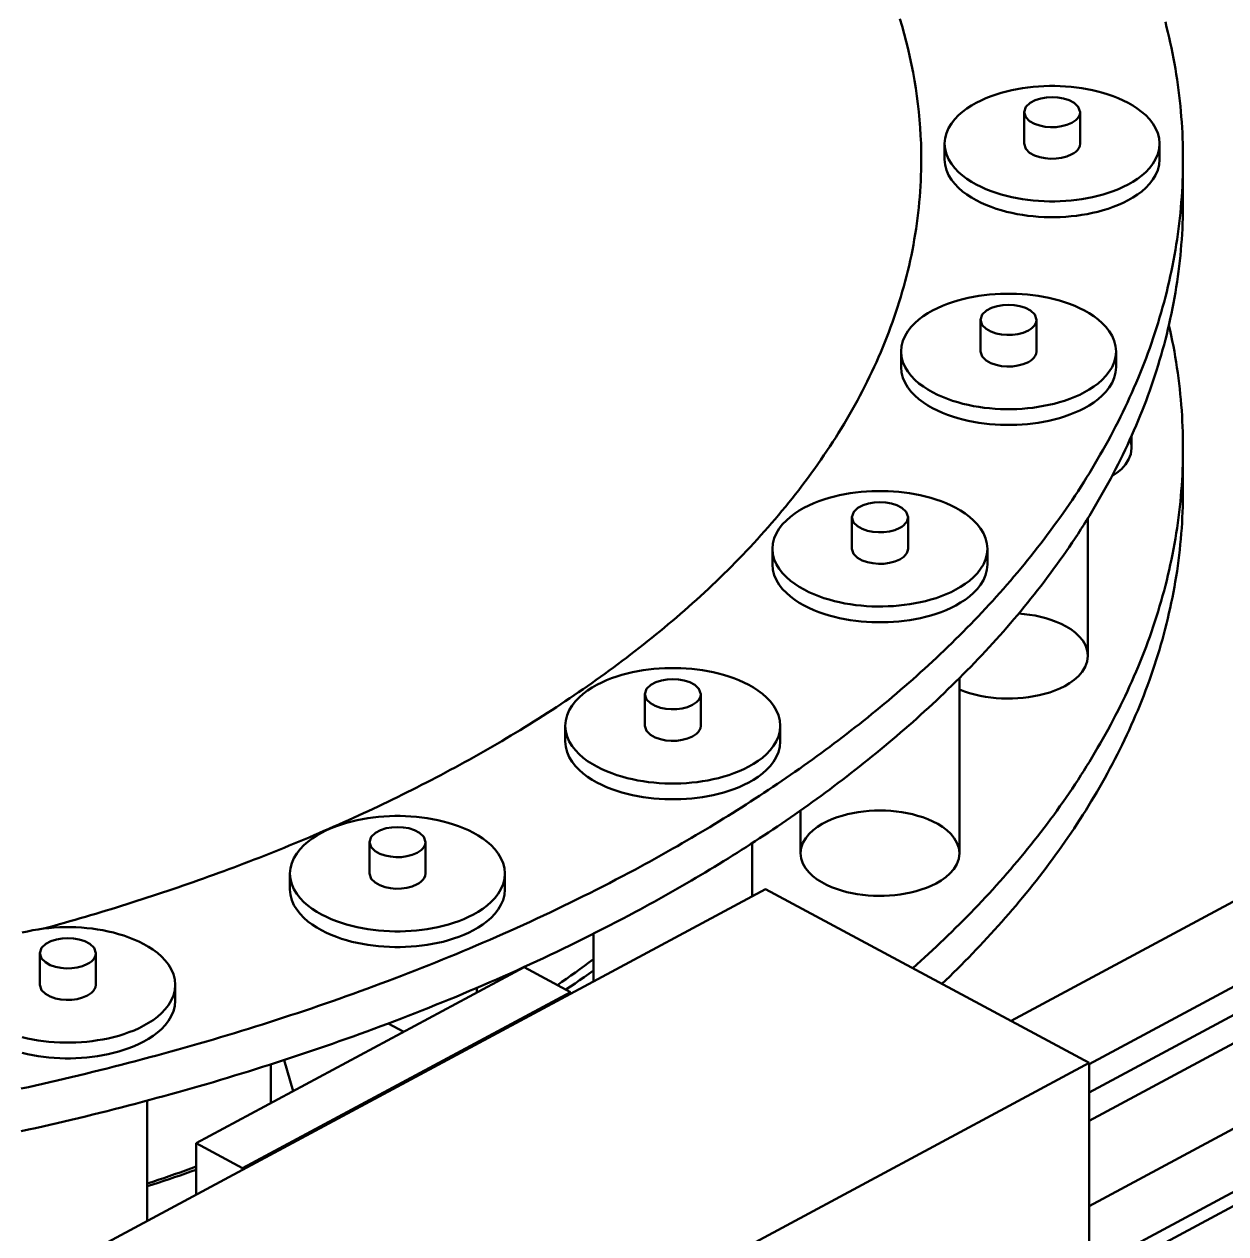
# Model space of a CAD drawing. Header units: millimetres. Extents: x 0 to 841, y 0 to 594.
# Drawn here: x 574.96 to 601.95, y 165.84 to 193 of the extents above; entities that cross this region are included whole.
import ezdxf

# ---------------------------------------------------------------- set-up
doc = ezdxf.new("R2010")
doc.units = ezdxf.units.MM
doc.layers.add('VIS', color=7, linetype='CONTINUOUS', lineweight=50)

msp = doc.modelspace()

# ---------------------------------------------------------------- linework, layer by layer
at = {"layer": 'VIS'}
for points in [[(595.107, 189.96), (595.105, 190.139), (595.101, 190.317), (595.093, 190.495), (595.082, 190.673), (595.069, 190.851), (595.052, 191.028), (595.032, 191.206), (595.009, 191.382), (594.984, 191.559), (594.955, 191.735), (594.923, 191.91), (594.889, 192.085), (594.852, 192.26), (594.812, 192.433), (594.769, 192.607), (594.723, 192.779), (594.675, 192.951), (594.623, 193.121)], [(595.107, 189.96), (595.105, 190.139), (595.101, 190.317), (595.093, 190.495), (595.082, 190.673), (595.069, 190.851), (595.052, 191.028), (595.032, 191.206), (595.009, 191.382), (594.984, 191.559), (594.955, 191.735), (594.923, 191.91), (594.889, 192.085), (594.852, 192.26), (594.812, 192.433), (594.769, 192.607), (594.723, 192.779), (594.675, 192.951), (594.623, 193.121)], [(600.984, 189.96), (600.984, 190.081), (600.982, 190.201), (600.979, 190.321), (600.975, 190.441), (600.97, 190.561), (600.963, 190.681), (600.955, 190.801), (600.946, 190.921), (600.936, 191.04), (600.925, 191.16), (600.913, 191.279), (600.899, 191.399), (600.884, 191.518), (600.868, 191.637), (600.851, 191.756), (600.833, 191.875), (600.813, 191.993), (600.793, 192.112), (600.771, 192.23), (600.748, 192.348), (600.724, 192.466), (600.699, 192.583), (600.673, 192.7), (600.646, 192.817), (600.617, 192.934), (600.588, 193.051)], [(600.46, 190.315), (600.449, 190.436), (600.418, 190.553), (600.37, 190.665), (600.307, 190.769), (600.232, 190.864), (600.148, 190.952), (600.056, 191.032), (599.959, 191.105), (599.857, 191.171), (599.751, 191.232), (599.643, 191.287), (599.531, 191.336), (599.418, 191.381), (599.303, 191.421), (599.187, 191.457), (599.07, 191.488), (598.951, 191.516), (598.832, 191.54), (598.712, 191.56), (598.592, 191.577), (598.471, 191.59), (598.349, 191.6), (598.228, 191.607), (598.106, 191.61), (597.985, 191.61), (597.863, 191.607), (597.742, 191.6), (597.62, 191.59), (597.499, 191.577), (597.379, 191.56), (597.259, 191.54), (597.14, 191.516), (597.021, 191.488), (596.904, 191.457), (596.788, 191.421), (596.673, 191.381), (596.56, 191.336), (596.449, 191.287), (596.34, 191.232), (596.234, 191.171), (596.132, 191.105), (596.035, 191.032), (595.944, 190.952), (595.859, 190.864), (595.784, 190.769), (595.721, 190.665), (595.673, 190.553), (595.642, 190.436), (595.631, 190.315)], [(598.675, 191.023), (598.634, 191.144), (598.54, 191.232), (598.426, 191.293), (598.302, 191.332), (598.175, 191.354), (598.046, 191.361), (597.916, 191.354), (597.789, 191.332), (597.665, 191.293), (597.551, 191.232), (597.457, 191.144), (597.416, 191.023)], [(597.416, 191.023), (597.454, 190.907), (597.541, 190.82), (597.649, 190.76), (597.766, 190.72), (597.888, 190.696), (598.011, 190.685), (598.135, 190.688), (598.257, 190.705), (598.377, 190.736), (598.491, 190.784)], [(597.416, 191.023), (597.416, 190.315)], [(598.491, 190.784), (598.536, 190.811), (598.578, 190.843), (598.616, 190.88), (598.647, 190.923), (598.668, 190.971), (598.675, 191.023)], [(598.675, 191.023), (598.675, 190.315)], [(595.631, 190.315), (595.642, 190.194), (595.673, 190.076), (595.721, 189.964), (595.784, 189.861), (595.859, 189.765), (595.944, 189.677), (596.035, 189.597), (596.133, 189.524), (596.235, 189.458), (596.34, 189.397), (596.449, 189.342), (596.56, 189.293), (596.673, 189.248), (596.788, 189.208), (596.904, 189.172), (597.022, 189.141), (597.14, 189.113), (597.26, 189.089), (597.38, 189.069), (597.5, 189.052), (597.621, 189.039), (597.743, 189.029), (597.864, 189.022), (597.986, 189.019), (598.107, 189.019), (598.229, 189.022), (598.351, 189.029), (598.472, 189.039), (598.593, 189.052), (598.713, 189.069), (598.833, 189.089), (598.953, 189.113), (599.071, 189.141), (599.189, 189.173), (599.305, 189.209), (599.42, 189.249), (599.533, 189.294), (599.644, 189.343), (599.753, 189.398)], [(595.631, 190.315), (595.631, 189.96)], [(597.416, 190.315), (597.454, 190.199), (597.541, 190.112), (597.649, 190.052), (597.766, 190.012), (597.888, 189.987), (598.011, 189.977), (598.135, 189.98), (598.257, 189.996), (598.377, 190.027), (598.491, 190.076)], [(598.491, 190.076), (598.536, 190.103), (598.578, 190.134), (598.616, 190.171), (598.647, 190.214), (598.668, 190.262), (598.675, 190.315)], [(599.753, 189.398), (599.858, 189.458), (599.96, 189.525), (600.057, 189.598), (600.148, 189.678), (600.232, 189.765), (600.307, 189.861), (600.37, 189.965), (600.418, 190.076), (600.449, 190.194), (600.46, 190.315)], [(600.46, 190.315), (600.46, 189.96)], [(584.531, 176.253), (584.637, 176.31), (584.743, 176.367), (584.848, 176.425), (584.954, 176.483), (585.059, 176.542), (585.164, 176.601), (585.268, 176.66), (585.373, 176.72), (585.477, 176.78), (585.581, 176.841), (585.685, 176.902), (585.789, 176.963), (585.892, 177.025), (585.995, 177.087), (586.098, 177.149), (586.201, 177.212), (586.303, 177.275), (586.405, 177.339), (586.507, 177.403), (586.609, 177.467), (586.71, 177.532), (586.811, 177.597), (586.912, 177.663), (587.012, 177.729), (587.113, 177.796), (587.213, 177.863), (587.313, 177.93), (587.412, 177.998), (587.511, 178.066), (587.61, 178.135), (587.709, 178.204), (587.807, 178.273), (587.905, 178.343), (588.002, 178.413), (588.1, 178.484), (588.197, 178.555), (588.293, 178.627), (588.39, 178.699), (588.486, 178.772), (588.581, 178.845), (588.677, 178.918), (588.772, 178.992), (588.866, 179.067), (588.96, 179.141), (589.054, 179.217), (589.148, 179.293), (589.241, 179.369), (589.334, 179.445), (589.426, 179.523), (589.518, 179.6), (589.609, 179.678), (589.701, 179.757), (589.791, 179.836), (589.882, 179.916), (589.971, 179.996), (590.061, 180.076), (590.15, 180.157), (590.238, 180.239), (590.326, 180.321), (590.414, 180.403), (590.501, 180.487), (590.588, 180.57), (590.674, 180.654), (590.76, 180.739), (590.845, 180.824), (590.929, 180.909), (591.013, 180.995), (591.097, 181.082), (591.18, 181.169), (591.263, 181.257), (591.345, 181.345), (591.426, 181.433), (591.507, 181.522), (591.587, 181.612), (591.667, 181.702), (591.746, 181.793), (591.824, 181.884), (591.902, 181.976), (591.979, 182.068), (592.056, 182.161), (592.132, 182.255), (592.207, 182.349), (592.281, 182.443), (592.355, 182.538), (592.428, 182.634), (592.501, 182.73), (592.573, 182.826), (592.644, 182.923), (592.714, 183.021), (592.784, 183.119), (592.852, 183.218), (592.92, 183.317), (592.988, 183.417), (593.054, 183.518), (593.12, 183.618), (593.185, 183.72), (593.249, 183.822), (593.312, 183.924), (593.374, 184.027), (593.435, 184.131), (593.496, 184.235), (593.555, 184.339), (593.614, 184.444), (593.672, 184.55), (593.729, 184.656), (593.785, 184.763), (593.839, 184.87), (593.893, 184.977), (593.946, 185.085), (593.998, 185.194), (594.049, 185.303), (594.099, 185.412), (594.148, 185.522), (594.196, 185.633), (594.242, 185.744), (594.288, 185.855), (594.332, 185.967), (594.376, 186.079), (594.418, 186.192), (594.459, 186.305), (594.499, 186.419), (594.538, 186.533), (594.575, 186.647), (594.612, 186.762), (594.647, 186.877), (594.681, 186.992), (594.714, 187.108), (594.745, 187.224), (594.775, 187.341), (594.804, 187.457), (594.832, 187.574), (594.859, 187.692), (594.884, 187.81), (594.908, 187.927), (594.93, 188.046), (594.951, 188.164), (594.971, 188.283), (594.99, 188.402), (595.007, 188.521), (595.023, 188.64), (595.037, 188.76), (595.05, 188.879), (595.062, 188.999), (595.073, 189.119), (595.082, 189.239), (595.089, 189.359), (595.096, 189.479), (595.1, 189.599), (595.104, 189.72), (595.106, 189.84), (595.107, 189.96)], [(584.531, 176.253), (584.637, 176.31), (584.743, 176.367), (584.848, 176.425), (584.954, 176.483), (585.059, 176.542), (585.164, 176.601), (585.268, 176.66), (585.373, 176.72), (585.477, 176.78), (585.581, 176.841), (585.685, 176.902), (585.789, 176.963), (585.892, 177.025), (585.995, 177.087), (586.098, 177.149), (586.201, 177.212), (586.303, 177.275), (586.405, 177.339), (586.507, 177.403), (586.609, 177.467), (586.71, 177.532), (586.811, 177.597), (586.912, 177.663), (587.012, 177.729), (587.113, 177.796), (587.213, 177.863), (587.313, 177.93), (587.412, 177.998), (587.511, 178.066), (587.61, 178.135), (587.709, 178.204), (587.807, 178.273), (587.905, 178.343), (588.002, 178.413), (588.1, 178.484), (588.197, 178.555), (588.293, 178.627), (588.39, 178.699), (588.486, 178.772), (588.581, 178.845), (588.677, 178.918), (588.772, 178.992), (588.866, 179.067), (588.96, 179.141), (589.054, 179.217), (589.148, 179.293), (589.241, 179.369), (589.334, 179.445), (589.426, 179.523), (589.518, 179.6), (589.609, 179.678), (589.701, 179.757), (589.791, 179.836), (589.882, 179.916), (589.971, 179.996), (590.061, 180.076), (590.15, 180.157), (590.238, 180.239), (590.326, 180.321), (590.414, 180.403), (590.501, 180.487), (590.588, 180.57), (590.674, 180.654), (590.76, 180.739), (590.845, 180.824), (590.929, 180.909), (591.013, 180.995), (591.097, 181.082), (591.18, 181.169), (591.263, 181.257), (591.345, 181.345), (591.426, 181.433), (591.507, 181.522), (591.587, 181.612), (591.667, 181.702), (591.746, 181.793), (591.824, 181.884), (591.902, 181.976), (591.979, 182.068), (592.056, 182.161), (592.132, 182.255), (592.207, 182.349), (592.281, 182.443), (592.355, 182.538), (592.428, 182.634), (592.501, 182.73), (592.573, 182.826), (592.644, 182.923), (592.714, 183.021), (592.784, 183.119), (592.852, 183.218), (592.92, 183.317), (592.988, 183.417), (593.054, 183.518), (593.12, 183.618), (593.185, 183.72), (593.249, 183.822), (593.312, 183.924), (593.374, 184.027), (593.435, 184.131), (593.496, 184.235), (593.555, 184.339), (593.614, 184.444), (593.672, 184.55), (593.729, 184.656), (593.785, 184.763), (593.839, 184.87), (593.893, 184.977), (593.946, 185.085), (593.998, 185.194), (594.049, 185.303), (594.099, 185.412), (594.148, 185.522), (594.196, 185.633), (594.242, 185.744), (594.288, 185.855), (594.332, 185.967), (594.376, 186.079), (594.418, 186.192), (594.459, 186.305), (594.499, 186.419), (594.538, 186.533), (594.575, 186.647), (594.612, 186.762), (594.647, 186.877), (594.681, 186.992), (594.714, 187.108), (594.745, 187.224), (594.775, 187.341), (594.804, 187.457), (594.832, 187.574), (594.859, 187.692), (594.884, 187.81), (594.908, 187.927), (594.93, 188.046), (594.951, 188.164), (594.971, 188.283), (594.99, 188.402), (595.007, 188.521), (595.023, 188.64), (595.037, 188.76), (595.05, 188.879), (595.062, 188.999), (595.073, 189.119), (595.082, 189.239), (595.089, 189.359), (595.096, 189.479), (595.1, 189.599), (595.104, 189.72), (595.106, 189.84), (595.107, 189.96)], [(588.687, 174.021), (588.793, 174.078), (588.899, 174.136), (589.004, 174.193), (589.109, 174.251), (589.214, 174.309), (589.319, 174.368), (589.424, 174.427), (589.528, 174.486), (589.632, 174.545), (589.736, 174.605), (589.84, 174.665), (589.944, 174.726), (590.048, 174.787), (590.151, 174.848), (590.254, 174.909), (590.357, 174.971), (590.46, 175.033), (590.562, 175.096), (590.664, 175.159), (590.767, 175.222), (590.868, 175.285), (590.97, 175.349), (591.071, 175.413), (591.173, 175.478), (591.274, 175.543), (591.374, 175.608), (591.475, 175.674), (591.575, 175.74), (591.675, 175.806), (591.775, 175.873), (591.875, 175.94), (591.974, 176.007), (592.073, 176.075), (592.172, 176.143), (592.271, 176.212), (592.369, 176.281), (592.467, 176.35), (592.565, 176.419), (592.662, 176.489), (592.76, 176.56), (592.857, 176.631), (592.953, 176.702), (593.05, 176.773), (593.146, 176.845), (593.242, 176.917), (593.338, 176.99), (593.433, 177.063), (593.528, 177.136), (593.623, 177.21), (593.717, 177.284), (593.811, 177.359), (593.905, 177.434), (593.998, 177.509), (594.091, 177.585), (594.184, 177.661), (594.277, 177.738), (594.369, 177.815), (594.461, 177.892), (594.552, 177.97), (594.643, 178.048), (594.734, 178.127), (594.824, 178.206), (594.914, 178.285), (595.004, 178.365), (595.093, 178.445), (595.182, 178.526), (595.27, 178.607), (595.359, 178.689), (595.446, 178.771), (595.534, 178.853), (595.621, 178.936), (595.707, 179.019), (595.793, 179.103), (595.879, 179.187), (595.964, 179.272), (596.049, 179.357), (596.133, 179.442), (596.217, 179.528), (596.301, 179.614), (596.384, 179.701), (596.466, 179.788), (596.548, 179.876), (596.63, 179.964), (596.711, 180.052), (596.792, 180.141), (596.872, 180.231), (596.951, 180.32), (597.031, 180.411), (597.109, 180.501), (597.187, 180.593), (597.265, 180.684), (597.342, 180.776), (597.418, 180.869), (597.494, 180.962), (597.569, 181.055), (597.644, 181.149), (597.718, 181.244), (597.792, 181.339), (597.865, 181.434), (597.937, 181.53), (598.009, 181.626), (598.08, 181.723), (598.151, 181.82), (598.221, 181.917), (598.29, 182.015), (598.359, 182.114), (598.427, 182.213), (598.494, 182.312), (598.561, 182.412), (598.627, 182.513), (598.692, 182.613), (598.756, 182.715), (598.82, 182.816), (598.883, 182.918), (598.945, 183.021), (599.007, 183.124), (599.068, 183.228), (599.128, 183.332), (599.187, 183.436), (599.246, 183.541), (599.304, 183.646), (599.361, 183.752), (599.417, 183.858), (599.472, 183.964), (599.526, 184.071), (599.58, 184.179), (599.633, 184.287), (599.685, 184.395), (599.736, 184.504), (599.786, 184.613), (599.835, 184.722), (599.883, 184.832), (599.931, 184.942), (599.977, 185.053), (600.023, 185.164), (600.068, 185.276), (600.111, 185.387), (600.154, 185.5), (600.196, 185.612), (600.237, 185.725), (600.276, 185.838), (600.315, 185.952), (600.353, 186.066), (600.39, 186.18), (600.426, 186.295), (600.46, 186.41), (600.494, 186.525), (600.527, 186.64), (600.558, 186.756), (600.589, 186.872), (600.618, 186.989), (600.646, 187.106), (600.674, 187.222), (600.7, 187.34), (600.725, 187.457), (600.749, 187.575), (600.771, 187.693), (600.793, 187.811), (600.814, 187.929), (600.833, 188.047), (600.851, 188.166), (600.868, 188.285), (600.884, 188.404), (600.899, 188.523), (600.913, 188.642), (600.925, 188.762), (600.936, 188.881), (600.946, 189.001), (600.955, 189.121), (600.963, 189.24), (600.97, 189.36), (600.975, 189.48), (600.979, 189.6), (600.982, 189.72), (600.984, 189.84), (600.984, 189.96)], [(595.107, 189.96), (595.107, 189.96)], [(595.631, 189.96), (595.642, 189.839), (595.673, 189.722), (595.721, 189.61), (595.784, 189.506), (595.859, 189.411), (595.944, 189.323), (596.035, 189.243), (596.133, 189.17), (596.235, 189.103), (596.34, 189.043), (596.449, 188.988), (596.56, 188.939), (596.673, 188.894), (596.788, 188.854), (596.904, 188.818), (597.022, 188.787), (597.14, 188.759), (597.26, 188.735), (597.38, 188.715), (597.5, 188.698), (597.621, 188.684), (597.743, 188.675), (597.864, 188.668), (597.986, 188.665), (598.107, 188.665), (598.229, 188.668), (598.351, 188.675), (598.472, 188.685), (598.593, 188.698), (598.713, 188.715), (598.833, 188.735), (598.953, 188.759), (599.071, 188.787), (599.189, 188.819), (599.305, 188.855), (599.42, 188.895), (599.533, 188.939), (599.644, 188.989), (599.753, 189.044)], [(599.753, 189.044), (599.858, 189.104), (599.96, 189.171), (600.057, 189.244), (600.148, 189.324), (600.232, 189.411), (600.307, 189.507), (600.37, 189.611), (600.418, 189.722), (600.449, 189.84), (600.46, 189.96)], [(600.984, 189.96), (600.984, 189.004)], [(588.687, 173.065), (588.793, 173.122), (588.899, 173.179), (589.004, 173.237), (589.109, 173.295), (589.214, 173.353), (589.319, 173.411), (589.424, 173.47), (589.528, 173.529), (589.632, 173.589), (589.736, 173.649), (589.84, 173.709), (589.944, 173.769), (590.048, 173.83), (590.151, 173.891), (590.254, 173.953), (590.357, 174.015), (590.46, 174.077), (590.562, 174.139), (590.664, 174.202), (590.767, 174.265), (590.868, 174.329), (590.97, 174.393), (591.071, 174.457), (591.173, 174.522), (591.274, 174.587), (591.374, 174.652), (591.475, 174.718), (591.575, 174.783), (591.675, 174.85), (591.775, 174.917), (591.875, 174.984), (591.974, 175.051), (592.073, 175.119), (592.172, 175.187), (592.271, 175.255), (592.369, 175.324), (592.467, 175.393), (592.565, 175.463), (592.662, 175.533), (592.76, 175.603), (592.857, 175.674), (592.953, 175.745), (593.05, 175.817), (593.146, 175.889), (593.242, 175.961), (593.338, 176.034), (593.433, 176.107), (593.528, 176.18), (593.623, 176.254), (593.717, 176.328), (593.811, 176.403), (593.905, 176.478), (593.998, 176.553), (594.091, 176.629), (594.184, 176.705), (594.277, 176.781), (594.369, 176.858), (594.461, 176.936), (594.552, 177.014), (594.643, 177.092), (594.734, 177.171), (594.824, 177.25), (594.914, 177.329), (595.004, 177.409), (595.093, 177.489), (595.182, 177.57), (595.27, 177.651), (595.359, 177.732), (595.446, 177.814), (595.534, 177.897), (595.621, 177.98), (595.707, 178.063), (595.793, 178.147), (595.879, 178.231), (595.964, 178.315), (596.049, 178.4), (596.133, 178.486), (596.217, 178.571), (596.301, 178.658), (596.384, 178.744), (596.466, 178.832), (596.548, 178.919), (596.63, 179.007), (596.711, 179.096), (596.792, 179.185), (596.872, 179.274), (596.951, 179.364), (597.031, 179.454), (597.109, 179.545), (597.187, 179.636), (597.265, 179.728), (597.342, 179.82), (597.418, 179.913), (597.494, 180.006), (597.569, 180.099), (597.644, 180.193), (597.718, 180.287), (597.792, 180.382), (597.865, 180.478), (597.937, 180.573), (598.009, 180.67), (598.08, 180.766), (598.151, 180.863), (598.221, 180.961), (598.29, 181.059), (598.359, 181.158), (598.427, 181.257), (598.494, 181.356), (598.561, 181.456), (598.627, 181.556), (598.692, 181.657), (598.756, 181.758), (598.82, 181.86), (598.883, 181.962), (598.945, 182.065), (599.007, 182.168), (599.068, 182.271), (599.128, 182.375), (599.187, 182.48), (599.246, 182.584), (599.304, 182.69), (599.361, 182.795), (599.417, 182.902), (599.472, 183.008), (599.526, 183.115), (599.58, 183.223), (599.633, 183.33), (599.685, 183.439), (599.736, 183.547), (599.786, 183.656), (599.835, 183.766), (599.883, 183.876), (599.931, 183.986), (599.977, 184.097), (600.023, 184.208), (600.068, 184.319), (600.111, 184.431), (600.154, 184.543), (600.196, 184.656), (600.237, 184.769), (600.276, 184.882), (600.315, 184.996), (600.353, 185.11), (600.39, 185.224), (600.426, 185.338), (600.46, 185.453), (600.494, 185.569), (600.527, 185.684), (600.558, 185.8), (600.589, 185.916), (600.618, 186.033), (600.646, 186.149), (600.674, 186.266), (600.7, 186.383), (600.725, 186.501), (600.749, 186.618), (600.771, 186.736), (600.793, 186.854), (600.814, 186.973), (600.833, 187.091), (600.851, 187.21), (600.868, 187.329), (600.884, 187.448), (600.899, 187.567), (600.913, 187.686), (600.925, 187.805), (600.936, 187.925), (600.946, 188.045), (600.955, 188.164), (600.963, 188.284), (600.97, 188.404), (600.975, 188.524), (600.979, 188.644), (600.982, 188.764), (600.984, 188.884), (600.984, 189.004)], [(599.481, 185.65), (599.47, 185.771), (599.439, 185.888), (599.391, 186), (599.328, 186.104), (599.253, 186.2), (599.169, 186.287), (599.077, 186.367), (598.98, 186.44), (598.878, 186.507), (598.772, 186.567), (598.664, 186.622), (598.553, 186.671), (598.439, 186.716), (598.325, 186.756), (598.208, 186.792), (598.091, 186.823), (597.972, 186.851), (597.853, 186.875), (597.733, 186.896), (597.613, 186.912), (597.492, 186.926), (597.371, 186.936), (597.249, 186.942), (597.127, 186.946), (597.006, 186.946), (596.884, 186.942), (596.763, 186.936), (596.641, 186.926), (596.521, 186.912), (596.4, 186.896), (596.28, 186.875), (596.161, 186.851), (596.042, 186.823), (595.925, 186.792), (595.809, 186.756), (595.694, 186.716), (595.581, 186.671), (595.47, 186.622), (595.361, 186.567), (595.255, 186.507), (595.153, 186.44), (595.056, 186.367), (594.965, 186.287), (594.88, 186.2), (594.805, 186.104), (594.742, 186), (594.694, 185.888), (594.663, 185.771), (594.652, 185.65)], [(597.696, 186.358), (597.655, 186.479), (597.561, 186.567), (597.447, 186.628), (597.324, 186.667), (597.196, 186.689), (597.067, 186.696), (596.937, 186.689), (596.81, 186.667), (596.686, 186.628), (596.572, 186.567), (596.478, 186.479), (596.437, 186.358)], [(596.437, 186.358), (596.475, 186.242), (596.562, 186.156), (596.67, 186.095), (596.787, 186.055), (596.909, 186.031), (597.032, 186.021), (597.156, 186.023), (597.278, 186.04), (597.398, 186.071), (597.512, 186.119)], [(596.437, 186.358), (596.437, 185.65)], [(597.512, 186.119), (597.557, 186.146), (597.599, 186.178), (597.637, 186.215), (597.668, 186.258), (597.689, 186.306), (597.696, 186.358)], [(597.696, 186.358), (597.696, 185.65)], [(600.984, 183.479), (600.984, 183.6), (600.982, 183.721), (600.979, 183.842), (600.975, 183.963), (600.969, 184.084), (600.963, 184.205), (600.955, 184.326), (600.946, 184.447), (600.935, 184.568), (600.924, 184.688), (600.911, 184.809), (600.897, 184.929), (600.882, 185.049), (600.866, 185.169), (600.849, 185.289), (600.83, 185.409), (600.81, 185.529), (600.79, 185.648), (600.768, 185.767), (600.744, 185.886), (600.72, 186.005), (600.695, 186.123), (600.668, 186.241)], [(594.652, 185.65), (594.663, 185.529), (594.694, 185.411), (594.742, 185.3), (594.805, 185.196), (594.88, 185.1), (594.965, 185.012), (595.056, 184.932), (595.154, 184.859), (595.256, 184.793), (595.361, 184.732), (595.47, 184.678), (595.581, 184.628), (595.694, 184.583), (595.809, 184.543), (595.926, 184.508), (596.043, 184.476), (596.162, 184.448), (596.281, 184.424), (596.401, 184.404), (596.521, 184.387), (596.642, 184.374), (596.764, 184.364), (596.885, 184.357), (597.007, 184.354), (597.128, 184.354), (597.25, 184.357), (597.372, 184.364), (597.493, 184.374), (597.614, 184.387), (597.734, 184.404), (597.854, 184.425), (597.974, 184.449), (598.092, 184.476), (598.21, 184.508), (598.326, 184.544), (598.441, 184.584), (598.554, 184.629), (598.665, 184.678), (598.774, 184.733)], [(594.652, 185.65), (594.652, 185.296)], [(596.437, 185.65), (596.475, 185.534), (596.562, 185.447), (596.67, 185.387), (596.787, 185.347), (596.909, 185.322), (597.032, 185.312), (597.156, 185.315), (597.278, 185.331), (597.398, 185.362), (597.512, 185.411)], [(597.512, 185.411), (597.557, 185.438), (597.599, 185.47), (597.637, 185.507), (597.668, 185.549), (597.689, 185.598), (597.696, 185.65)], [(598.774, 184.733), (598.879, 184.794), (598.981, 184.86), (599.078, 184.933), (599.169, 185.013), (599.253, 185.101), (599.328, 185.196), (599.391, 185.3), (599.44, 185.411), (599.47, 185.529), (599.481, 185.65)], [(599.481, 185.65), (599.481, 185.296)], [(594.652, 185.296), (594.663, 185.175), (594.694, 185.057), (594.742, 184.945), (594.805, 184.842), (594.88, 184.746), (594.965, 184.658), (595.056, 184.578), (595.154, 184.505), (595.256, 184.439), (595.361, 184.378), (595.47, 184.323), (595.581, 184.274), (595.694, 184.229), (595.809, 184.189), (595.926, 184.153), (596.043, 184.122), (596.162, 184.094), (596.281, 184.07), (596.401, 184.05), (596.521, 184.033), (596.642, 184.02), (596.764, 184.01), (596.885, 184.003), (597.007, 184), (597.128, 184), (597.25, 184.003), (597.372, 184.01), (597.493, 184.02), (597.614, 184.033), (597.734, 184.05), (597.854, 184.07), (597.974, 184.094), (598.092, 184.122), (598.21, 184.154), (598.326, 184.19), (598.441, 184.23), (598.554, 184.275), (598.665, 184.324), (598.774, 184.379)], [(598.774, 184.379), (598.879, 184.439), (598.981, 184.506), (599.078, 184.579), (599.169, 184.659), (599.253, 184.746), (599.328, 184.842), (599.391, 184.946), (599.44, 185.057), (599.47, 185.175), (599.481, 185.296)], [(559, 143.631), (634.406, 184.116)], [(559.297, 143.471), (634.703, 183.957)], [(599.793, 183.672), (599.804, 183.641), (599.813, 183.609), (599.82, 183.577), (599.826, 183.544), (599.829, 183.512), (599.83, 183.479)], [(599.83, 183.754), (599.83, 183.479)], [(594.915, 171.804), (595.004, 171.884), (595.094, 171.964), (595.182, 172.045), (595.271, 172.126), (595.359, 172.207), (595.447, 172.289), (595.534, 172.372), (595.621, 172.455), (595.707, 172.538), (595.794, 172.621), (595.879, 172.706), (595.964, 172.79), (596.049, 172.875), (596.134, 172.96), (596.218, 173.046), (596.301, 173.133), (596.384, 173.219), (596.467, 173.307), (596.549, 173.394), (596.63, 173.482), (596.711, 173.571), (596.792, 173.66), (596.872, 173.749), (596.952, 173.839), (597.031, 173.929), (597.109, 174.02), (597.188, 174.111), (597.265, 174.203), (597.342, 174.295), (597.419, 174.387), (597.494, 174.48), (597.57, 174.574), (597.644, 174.668), (597.719, 174.762), (597.792, 174.857), (597.865, 174.952), (597.938, 175.048), (598.009, 175.144), (598.081, 175.241), (598.151, 175.338), (598.221, 175.436), (598.29, 175.534), (598.359, 175.632), (598.427, 175.731), (598.494, 175.831), (598.561, 175.931), (598.627, 176.031), (598.692, 176.132), (598.756, 176.233), (598.82, 176.335), (598.883, 176.437), (598.946, 176.539), (599.007, 176.643), (599.068, 176.746), (599.128, 176.85), (599.187, 176.954), (599.246, 177.059), (599.304, 177.164), (599.361, 177.27), (599.417, 177.376), (599.472, 177.483), (599.527, 177.59), (599.58, 177.697), (599.633, 177.805), (599.685, 177.913), (599.736, 178.022), (599.786, 178.131), (599.835, 178.241), (599.884, 178.35), (599.931, 178.461), (599.978, 178.571), (600.023, 178.682), (600.068, 178.794), (600.111, 178.906), (600.154, 179.018), (600.196, 179.13), (600.237, 179.243), (600.277, 179.357), (600.315, 179.47), (600.353, 179.584), (600.39, 179.698), (600.426, 179.813), (600.46, 179.928), (600.494, 180.043), (600.527, 180.159), (600.558, 180.275), (600.589, 180.391), (600.618, 180.507), (600.646, 180.624), (600.674, 180.741), (600.7, 180.858), (600.725, 180.975), (600.749, 181.093), (600.771, 181.211), (600.793, 181.329), (600.814, 181.447), (600.833, 181.566), (600.851, 181.684), (600.868, 181.803), (600.884, 181.922), (600.899, 182.041), (600.913, 182.161), (600.925, 182.28), (600.936, 182.399), (600.946, 182.519), (600.955, 182.639), (600.963, 182.759), (600.97, 182.878), (600.975, 182.998), (600.979, 183.118), (600.982, 183.238), (600.984, 183.358), (600.984, 183.479)], [(599.83, 183.479), (599.813, 183.346), (599.764, 183.221), (599.692, 183.109), (599.601, 183.009), (599.499, 182.923), (599.388, 182.848)], [(600.984, 183.479), (600.984, 182.522)], [(596.593, 181.219), (596.582, 181.34), (596.552, 181.458), (596.503, 181.569), (596.44, 181.673), (596.365, 181.769), (596.281, 181.856), (596.189, 181.936), (596.092, 182.009), (595.99, 182.076), (595.884, 182.136), (595.776, 182.191), (595.665, 182.24), (595.552, 182.285), (595.437, 182.325), (595.32, 182.361), (595.203, 182.393), (595.085, 182.42), (594.965, 182.444), (594.845, 182.465), (594.725, 182.481), (594.604, 182.495), (594.483, 182.505), (594.361, 182.511), (594.24, 182.515), (594.118, 182.515), (593.996, 182.511), (593.875, 182.505), (593.754, 182.495), (593.633, 182.481), (593.512, 182.465), (593.392, 182.444), (593.273, 182.42), (593.155, 182.393), (593.037, 182.361), (592.921, 182.325), (592.806, 182.285), (592.693, 182.24), (592.582, 182.191), (592.473, 182.136), (592.368, 182.076), (592.266, 182.009), (592.168, 181.936), (592.077, 181.856), (591.993, 181.769), (591.918, 181.673), (591.854, 181.569), (591.806, 181.458), (591.775, 181.34), (591.765, 181.219)], [(595.572, 171.451), (595.659, 171.535), (595.746, 171.618), (595.832, 171.703), (595.918, 171.788), (596.003, 171.873), (596.089, 171.958), (596.173, 172.044), (596.257, 172.131), (596.341, 172.218), (596.424, 172.305), (596.507, 172.393), (596.589, 172.481), (596.671, 172.57), (596.752, 172.659), (596.833, 172.749), (596.913, 172.839), (596.993, 172.93), (597.073, 173.021), (597.151, 173.112), (597.229, 173.204), (597.307, 173.297), (597.384, 173.39), (597.461, 173.483), (597.537, 173.577), (597.612, 173.671), (597.687, 173.766), (597.761, 173.861), (597.835, 173.956), (597.908, 174.052), (597.98, 174.149), (598.052, 174.246), (598.123, 174.343), (598.194, 174.441), (598.264, 174.54), (598.333, 174.639), (598.402, 174.738), (598.47, 174.838), (598.537, 174.938), (598.603, 175.039), (598.669, 175.14), (598.734, 175.242), (598.799, 175.344), (598.862, 175.446), (598.925, 175.549), (598.987, 175.653), (599.049, 175.757), (599.109, 175.861), (599.169, 175.966), (599.228, 176.071), (599.287, 176.177), (599.344, 176.283), (599.401, 176.389), (599.457, 176.496), (599.512, 176.604), (599.566, 176.712), (599.619, 176.82), (599.671, 176.929), (599.723, 177.038), (599.774, 177.148), (599.823, 177.258), (599.872, 177.368), (599.92, 177.479), (599.967, 177.59), (600.013, 177.701), (600.058, 177.813), (600.102, 177.926), (600.146, 178.038), (600.188, 178.152), (600.229, 178.265), (600.269, 178.379), (600.308, 178.493), (600.346, 178.607), (600.384, 178.722), (600.42, 178.837), (600.455, 178.953), (600.489, 179.069), (600.522, 179.185), (600.554, 179.301), (600.584, 179.418), (600.614, 179.535), (600.643, 179.652), (600.67, 179.77), (600.697, 179.888), (600.722, 180.006), (600.746, 180.124), (600.769, 180.242), (600.791, 180.361), (600.812, 180.48), (600.831, 180.599), (600.85, 180.718), (600.867, 180.838), (600.883, 180.957), (600.898, 181.077), (600.912, 181.197), (600.924, 181.317), (600.936, 181.437), (600.946, 181.558), (600.955, 181.678), (600.963, 181.798), (600.969, 181.919), (600.975, 182.039), (600.979, 182.16), (600.982, 182.281), (600.984, 182.401), (600.984, 182.522)], [(594.809, 181.927), (594.767, 182.048), (594.674, 182.137), (594.559, 182.197), (594.436, 182.236), (594.308, 182.258), (594.179, 182.265), (594.05, 182.258), (593.922, 182.236), (593.799, 182.197), (593.684, 182.137), (593.59, 182.048), (593.549, 181.927)], [(593.549, 181.927), (593.587, 181.811), (593.675, 181.725), (593.783, 181.665), (593.9, 181.624), (594.021, 181.6), (594.144, 181.59), (594.268, 181.593), (594.391, 181.609), (594.51, 181.64), (594.624, 181.688)], [(593.549, 181.927), (593.549, 181.219)], [(594.624, 181.688), (594.669, 181.715), (594.712, 181.747), (594.749, 181.784), (594.78, 181.827), (594.801, 181.875), (594.809, 181.927)], [(594.809, 181.927), (594.809, 181.219)], [(598.851, 181.91), (598.851, 178.814)], [(591.765, 181.219), (591.775, 181.098), (591.806, 180.98), (591.855, 180.869), (591.918, 180.765), (591.993, 180.669), (592.077, 180.581), (592.169, 180.501), (592.266, 180.428), (592.368, 180.362), (592.474, 180.302), (592.582, 180.247), (592.693, 180.197), (592.807, 180.153), (592.921, 180.112), (593.038, 180.077), (593.155, 180.045), (593.274, 180.017), (593.393, 179.993), (593.513, 179.973), (593.634, 179.956), (593.755, 179.943), (593.876, 179.933), (593.997, 179.926), (594.119, 179.923), (594.241, 179.923), (594.362, 179.927), (594.484, 179.933), (594.605, 179.943), (594.726, 179.957), (594.847, 179.973), (594.967, 179.994), (595.086, 180.018), (595.204, 180.046), (595.322, 180.077), (595.438, 180.113), (595.553, 180.153), (595.666, 180.198), (595.777, 180.248), (595.886, 180.302)], [(591.765, 181.219), (591.765, 180.865)], [(593.549, 181.219), (593.587, 181.103), (593.675, 181.016), (593.783, 180.956), (593.9, 180.916), (594.021, 180.892), (594.144, 180.881), (594.268, 180.884), (594.391, 180.9), (594.51, 180.931), (594.624, 180.98)], [(594.624, 180.98), (594.669, 181.007), (594.712, 181.039), (594.749, 181.076), (594.78, 181.118), (594.801, 181.167), (594.809, 181.219)], [(595.886, 180.302), (595.991, 180.363), (596.093, 180.429), (596.19, 180.502), (596.282, 180.582), (596.366, 180.67), (596.44, 180.765), (596.503, 180.869), (596.552, 180.981), (596.582, 181.098), (596.593, 181.219)], [(596.593, 181.219), (596.593, 180.865)], [(591.765, 180.865), (591.775, 180.744), (591.806, 180.626), (591.855, 180.515), (591.918, 180.411), (591.993, 180.315), (592.077, 180.227), (592.169, 180.147), (592.266, 180.074), (592.368, 180.008), (592.474, 179.947), (592.582, 179.893), (592.693, 179.843), (592.807, 179.798), (592.921, 179.758), (593.038, 179.723), (593.155, 179.691), (593.274, 179.663), (593.393, 179.639), (593.513, 179.619), (593.634, 179.602), (593.755, 179.589), (593.876, 179.579), (593.997, 179.572), (594.119, 179.569), (594.241, 179.569), (594.362, 179.572), (594.484, 179.579), (594.605, 179.589), (594.726, 179.602), (594.847, 179.619), (594.967, 179.64), (595.086, 179.664), (595.204, 179.691), (595.322, 179.723), (595.438, 179.759), (595.553, 179.799), (595.666, 179.844), (595.777, 179.893), (595.886, 179.948)], [(595.886, 179.948), (595.991, 180.009), (596.093, 180.075), (596.19, 180.148), (596.282, 180.228), (596.366, 180.316), (596.44, 180.411), (596.503, 180.515), (596.552, 180.626), (596.582, 180.744), (596.593, 180.865)], [(597.295, 179.764), (597.418, 179.753), (597.54, 179.737), (597.662, 179.717), (597.783, 179.691), (597.902, 179.66), (598.02, 179.624), (598.136, 179.581), (598.249, 179.531), (598.358, 179.475), (598.463, 179.41), (598.562, 179.336), (598.653, 179.252), (598.732, 179.158), (598.795, 179.052), (598.836, 178.936), (598.851, 178.814)], [(598.851, 178.814), (598.835, 178.687), (598.791, 178.567), (598.723, 178.458), (598.639, 178.361), (598.543, 178.276), (598.439, 178.201), (598.328, 178.136)], [(591.941, 177.244), (591.931, 177.365), (591.9, 177.483), (591.851, 177.594), (591.788, 177.698), (591.713, 177.794), (591.629, 177.882), (591.538, 177.962), (591.44, 178.035), (591.338, 178.101), (591.233, 178.161), (591.124, 178.216), (591.013, 178.266), (590.9, 178.31), (590.785, 178.35), (590.669, 178.386), (590.551, 178.418), (590.433, 178.446), (590.314, 178.47), (590.194, 178.49), (590.073, 178.507), (589.952, 178.52), (589.831, 178.53), (589.709, 178.537), (589.588, 178.54), (589.466, 178.54), (589.345, 178.537), (589.223, 178.53), (589.102, 178.52), (588.981, 178.507), (588.86, 178.49), (588.741, 178.47), (588.621, 178.446), (588.503, 178.418), (588.385, 178.386), (588.269, 178.35), (588.154, 178.31), (588.041, 178.266), (587.93, 178.216), (587.821, 178.161), (587.716, 178.101), (587.614, 178.035), (587.517, 177.962), (587.425, 177.882), (587.341, 177.794), (587.266, 177.698), (587.203, 177.594), (587.154, 177.483), (587.123, 177.365), (587.113, 177.244)], [(590.157, 177.953), (590.115, 178.073), (590.022, 178.162), (589.907, 178.222), (589.784, 178.261), (589.656, 178.283), (589.527, 178.291), (589.398, 178.283), (589.27, 178.261), (589.147, 178.222), (589.032, 178.162), (588.939, 178.073), (588.897, 177.953)], [(595.963, 178.314), (595.963, 174.383)], [(588.897, 177.953), (588.935, 177.837), (589.023, 177.75), (589.131, 177.69), (589.248, 177.65), (589.369, 177.625), (589.492, 177.615), (589.616, 177.618), (589.739, 177.634), (589.859, 177.665), (589.972, 177.713)], [(588.897, 177.953), (588.897, 177.244)], [(589.972, 177.713), (590.018, 177.741), (590.06, 177.772), (590.098, 177.809), (590.128, 177.852), (590.149, 177.9), (590.157, 177.953)], [(590.157, 177.953), (590.157, 177.244)], [(598.328, 178.136), (598.219, 178.082), (598.107, 178.035), (597.992, 177.995), (597.876, 177.96), (597.758, 177.93), (597.638, 177.906), (597.518, 177.887), (597.397, 177.872), (597.276, 177.862), (597.154, 177.857), (597.033, 177.856), (596.911, 177.859), (596.789, 177.867), (596.668, 177.88), (596.548, 177.897), (596.428, 177.919), (596.31, 177.946), (596.192, 177.979), (596.077, 178.017), (595.963, 178.061)], [(587.113, 177.244), (587.123, 177.123), (587.154, 177.005), (587.203, 176.894), (587.266, 176.79), (587.341, 176.694), (587.425, 176.607), (587.517, 176.526), (587.614, 176.453), (587.716, 176.387), (587.822, 176.327), (587.93, 176.272), (588.042, 176.222), (588.155, 176.178), (588.27, 176.138), (588.386, 176.102), (588.503, 176.07), (588.622, 176.043), (588.741, 176.019), (588.861, 175.998), (588.982, 175.982), (589.103, 175.968), (589.224, 175.958), (589.346, 175.952), (589.467, 175.948), (589.589, 175.948), (589.711, 175.952), (589.832, 175.958), (589.953, 175.968), (590.074, 175.982), (590.195, 175.999), (590.315, 176.019), (590.434, 176.043), (590.553, 176.071), (590.67, 176.102), (590.786, 176.138), (590.901, 176.178), (591.014, 176.223), (591.125, 176.273), (591.234, 176.328)], [(587.113, 177.244), (587.113, 176.89)], [(588.897, 177.244), (588.935, 177.128), (589.023, 177.042), (589.131, 176.981), (589.248, 176.941), (589.369, 176.917), (589.492, 176.907), (589.616, 176.909), (589.739, 176.926), (589.859, 176.957), (589.972, 177.005)], [(589.972, 177.005), (590.018, 177.032), (590.06, 177.064), (590.098, 177.101), (590.128, 177.144), (590.149, 177.192), (590.157, 177.244)], [(591.234, 176.328), (591.34, 176.388), (591.441, 176.454), (591.538, 176.527), (591.63, 176.607), (591.714, 176.695), (591.789, 176.791), (591.852, 176.894), (591.9, 177.006), (591.931, 177.123), (591.941, 177.244)], [(591.941, 177.244), (591.941, 176.89)], [(587.113, 176.89), (587.123, 176.769), (587.154, 176.651), (587.203, 176.54), (587.266, 176.436), (587.341, 176.34), (587.425, 176.252), (587.517, 176.172), (587.614, 176.099), (587.716, 176.033), (587.822, 175.973), (587.93, 175.918), (588.042, 175.868), (588.155, 175.824), (588.27, 175.784), (588.386, 175.748), (588.503, 175.716), (588.622, 175.688), (588.741, 175.664), (588.861, 175.644), (588.982, 175.627), (589.103, 175.614), (589.224, 175.604), (589.346, 175.597), (589.467, 175.594), (589.589, 175.594), (589.711, 175.598), (589.832, 175.604), (589.953, 175.614), (590.074, 175.628), (590.195, 175.644), (590.315, 175.665), (590.434, 175.689), (590.553, 175.717), (590.67, 175.748), (590.786, 175.784), (590.901, 175.824), (591.014, 175.869), (591.125, 175.919), (591.234, 175.973)], [(591.234, 175.973), (591.34, 176.034), (591.441, 176.1), (591.538, 176.173), (591.63, 176.253), (591.714, 176.341), (591.789, 176.437), (591.852, 176.54), (591.9, 176.652), (591.931, 176.769), (591.941, 176.89)], [(575.403, 172.691), (575.52, 172.723), (575.636, 172.755), (575.753, 172.788), (575.87, 172.821), (575.986, 172.854), (576.103, 172.888), (576.219, 172.921), (576.336, 172.955), (576.452, 172.99), (576.568, 173.024), (576.684, 173.059), (576.8, 173.094), (576.916, 173.13), (577.032, 173.165), (577.148, 173.201), (577.264, 173.238), (577.379, 173.274), (577.495, 173.311), (577.61, 173.348), (577.725, 173.386), (577.841, 173.423), (577.956, 173.461), (578.071, 173.5), (578.186, 173.538), (578.3, 173.577), (578.415, 173.616), (578.53, 173.655), (578.644, 173.695), (578.759, 173.735), (578.873, 173.775), (578.987, 173.816), (579.102, 173.857), (579.216, 173.898), (579.329, 173.94), (579.443, 173.981), (579.557, 174.024), (579.67, 174.066), (579.784, 174.109), (579.897, 174.152), (580.011, 174.195), (580.124, 174.239), (580.237, 174.283), (580.349, 174.327), (580.462, 174.371), (580.575, 174.416), (580.687, 174.461), (580.8, 174.507), (580.912, 174.553), (581.024, 174.599), (581.136, 174.645), (581.248, 174.692), (581.36, 174.739), (581.471, 174.787), (581.582, 174.834), (581.694, 174.883), (581.805, 174.931), (581.916, 174.98), (582.027, 175.029), (582.137, 175.078), (582.248, 175.128), (582.358, 175.178), (582.469, 175.228), (582.579, 175.279), (582.689, 175.33), (582.798, 175.382), (582.908, 175.433), (583.018, 175.486), (583.127, 175.538), (583.236, 175.591), (583.345, 175.644), (583.454, 175.698), (583.562, 175.752), (583.671, 175.806), (583.779, 175.86), (583.887, 175.915), (583.995, 175.971), (584.102, 176.026), (584.21, 176.082), (584.317, 176.139), (584.424, 176.196), (584.531, 176.253)], [(575.403, 172.691), (575.52, 172.723), (575.636, 172.755), (575.753, 172.788), (575.87, 172.821), (575.986, 172.854), (576.103, 172.888), (576.219, 172.921), (576.336, 172.955), (576.452, 172.99), (576.568, 173.024), (576.684, 173.059), (576.8, 173.094), (576.916, 173.13), (577.032, 173.165), (577.148, 173.201), (577.264, 173.238), (577.379, 173.274), (577.495, 173.311), (577.61, 173.348), (577.725, 173.386), (577.841, 173.423), (577.956, 173.461), (578.071, 173.5), (578.186, 173.538), (578.3, 173.577), (578.415, 173.616), (578.53, 173.655), (578.644, 173.695), (578.759, 173.735), (578.873, 173.775), (578.987, 173.816), (579.102, 173.857), (579.216, 173.898), (579.329, 173.94), (579.443, 173.981), (579.557, 174.024), (579.67, 174.066), (579.784, 174.109), (579.897, 174.152), (580.011, 174.195), (580.124, 174.239), (580.237, 174.283), (580.349, 174.327), (580.462, 174.371), (580.575, 174.416), (580.687, 174.461), (580.8, 174.507), (580.912, 174.553), (581.024, 174.599), (581.136, 174.645), (581.248, 174.692), (581.36, 174.739), (581.471, 174.787), (581.582, 174.834), (581.694, 174.883), (581.805, 174.931), (581.916, 174.98), (582.027, 175.029), (582.137, 175.078), (582.248, 175.128), (582.358, 175.178), (582.469, 175.228), (582.579, 175.279), (582.689, 175.33), (582.798, 175.382), (582.908, 175.433), (583.018, 175.486), (583.127, 175.538), (583.236, 175.591), (583.345, 175.644), (583.454, 175.698), (583.562, 175.752), (583.671, 175.806), (583.779, 175.86), (583.887, 175.915), (583.995, 175.971), (584.102, 176.026), (584.21, 176.082), (584.317, 176.139), (584.424, 176.196), (584.531, 176.253)], [(585.759, 173.925), (585.748, 174.046), (585.717, 174.163), (585.669, 174.275), (585.606, 174.379), (585.531, 174.474), (585.447, 174.562), (585.355, 174.642), (585.258, 174.715), (585.156, 174.782), (585.05, 174.842), (584.942, 174.897), (584.83, 174.946), (584.717, 174.991), (584.602, 175.031), (584.486, 175.067), (584.369, 175.098), (584.25, 175.126), (584.131, 175.15), (584.011, 175.171), (583.891, 175.187), (583.77, 175.201), (583.648, 175.211), (583.527, 175.217), (583.405, 175.22), (583.284, 175.22), (583.162, 175.217), (583.041, 175.211), (582.919, 175.201), (582.798, 175.187), (582.678, 175.171), (582.558, 175.15), (582.439, 175.126), (582.32, 175.098), (582.203, 175.067), (582.087, 175.031), (581.972, 174.991), (581.859, 174.946), (581.747, 174.897), (581.639, 174.842), (581.533, 174.782), (581.431, 174.715), (581.334, 174.642), (581.242, 174.562), (581.158, 174.474), (581.083, 174.379), (581.02, 174.275), (580.972, 174.163), (580.941, 174.046), (580.93, 173.925)], [(592.394, 175.342), (592.394, 174.383)], [(592.394, 174.383), (592.409, 174.504), (592.45, 174.619), (592.512, 174.724), (592.59, 174.819), (592.679, 174.902), (592.777, 174.976), (592.881, 175.04), (592.989, 175.097), (593.101, 175.146), (593.216, 175.189), (593.333, 175.226), (593.451, 175.258), (593.571, 175.283), (593.691, 175.304), (593.812, 175.32), (593.934, 175.332), (594.056, 175.339), (594.179, 175.341), (594.301, 175.339), (594.423, 175.332), (594.545, 175.32), (594.667, 175.304), (594.787, 175.283), (594.907, 175.258), (595.025, 175.226), (595.142, 175.189), (595.256, 175.146), (595.368, 175.097), (595.477, 175.04), (595.581, 174.976), (595.678, 174.902), (595.768, 174.819), (595.846, 174.724), (595.908, 174.619), (595.949, 174.504), (595.963, 174.383)], [(597.125, 170.617), (605.658, 175.198)], [(583.974, 174.633), (583.933, 174.754), (583.839, 174.842), (583.725, 174.903), (583.601, 174.942), (583.474, 174.964), (583.345, 174.971), (583.215, 174.964), (583.088, 174.942), (582.964, 174.903), (582.85, 174.842), (582.756, 174.754), (582.715, 174.633)], [(582.715, 174.633), (582.753, 174.517), (582.84, 174.431), (582.948, 174.37), (583.065, 174.33), (583.187, 174.306), (583.31, 174.296), (583.434, 174.298), (583.556, 174.315), (583.676, 174.346), (583.79, 174.394)], [(582.715, 174.633), (582.715, 173.925)], [(583.79, 174.394), (583.835, 174.421), (583.877, 174.453), (583.915, 174.49), (583.946, 174.533), (583.967, 174.581), (583.974, 174.633)], [(583.974, 174.633), (583.974, 173.925)], [(591.311, 174.611), (591.311, 173.42)], [(595.441, 173.705), (595.332, 173.652), (595.221, 173.605), (595.107, 173.565), (594.991, 173.53), (594.873, 173.5), (594.755, 173.476), (594.636, 173.457), (594.515, 173.442), (594.395, 173.432), (594.274, 173.426), (594.153, 173.425), (594.032, 173.428), (593.912, 173.436), (593.791, 173.448), (593.671, 173.464), (593.552, 173.486), (593.434, 173.512), (593.318, 173.544), (593.202, 173.581), (593.089, 173.624), (592.979, 173.674), (592.872, 173.73), (592.77, 173.795), (592.674, 173.868), (592.586, 173.951), (592.509, 174.045), (592.448, 174.149), (592.409, 174.263), (592.394, 174.383)], [(595.963, 174.383), (595.947, 174.256), (595.903, 174.136), (595.835, 174.027), (595.751, 173.93), (595.655, 173.845), (595.551, 173.77), (595.441, 173.705)], [(598.881, 169.648), (607.439, 174.242)], [(574.894, 169.097), (575.055, 169.132), (575.216, 169.168), (575.377, 169.205), (575.538, 169.242), (575.699, 169.279), (575.86, 169.316), (576.02, 169.355), (576.181, 169.393), (576.341, 169.432), (576.502, 169.471), (576.662, 169.511), (576.822, 169.551), (576.982, 169.591), (577.142, 169.632), (577.302, 169.674), (577.462, 169.715), (577.621, 169.758), (577.781, 169.8), (577.94, 169.843), (578.099, 169.887), (578.258, 169.93), (578.417, 169.975), (578.576, 170.02), (578.735, 170.065), (578.894, 170.11), (579.052, 170.156), (579.211, 170.203), (579.369, 170.25), (579.527, 170.297), (579.685, 170.345), (579.843, 170.393), (580.001, 170.442), (580.158, 170.491), (580.316, 170.54), (580.473, 170.59), (580.63, 170.641), (580.787, 170.692), (580.944, 170.743), (581.101, 170.795), (581.258, 170.847), (581.414, 170.9), (581.57, 170.953), (581.726, 171.007), (581.882, 171.061), (582.038, 171.116), (582.194, 171.171), (582.349, 171.227), (582.504, 171.283), (582.66, 171.339), (582.814, 171.396), (582.969, 171.454), (583.124, 171.512), (583.278, 171.57), (583.432, 171.629), (583.586, 171.689), (583.74, 171.748), (583.894, 171.809), (584.047, 171.87), (584.2, 171.931), (584.353, 171.993), (584.506, 172.056), (584.659, 172.119), (584.811, 172.182), (584.963, 172.246), (585.115, 172.311), (585.267, 172.376), (585.419, 172.441), (585.57, 172.507), (585.721, 172.574), (585.872, 172.641), (586.022, 172.709), (586.173, 172.777), (586.323, 172.846), (586.473, 172.915), (586.622, 172.985), (586.772, 173.055), (586.921, 173.126), (587.069, 173.198), (587.218, 173.27), (587.366, 173.342), (587.514, 173.415), (587.662, 173.489), (587.809, 173.563), (587.956, 173.638), (588.103, 173.714), (588.25, 173.79), (588.396, 173.866), (588.542, 173.944), (588.687, 174.021)], [(580.93, 173.925), (580.941, 173.804), (580.972, 173.686), (581.02, 173.575), (581.083, 173.471), (581.158, 173.375), (581.243, 173.287), (581.334, 173.207), (581.432, 173.134), (581.534, 173.068), (581.639, 173.007), (581.748, 172.953), (581.859, 172.903), (581.972, 172.858), (582.087, 172.818), (582.203, 172.783), (582.321, 172.751), (582.439, 172.723), (582.559, 172.699), (582.679, 172.679), (582.799, 172.662), (582.92, 172.649), (583.041, 172.639), (583.163, 172.632), (583.285, 172.629), (583.406, 172.629), (583.528, 172.632), (583.649, 172.639), (583.771, 172.649), (583.892, 172.662), (584.012, 172.679), (584.132, 172.7), (584.252, 172.724), (584.37, 172.751), (584.487, 172.783), (584.604, 172.819), (584.719, 172.859), (584.832, 172.904), (584.943, 172.953), (585.052, 173.008)], [(580.93, 173.925), (580.93, 173.571)], [(582.715, 173.925), (582.753, 173.809), (582.84, 173.722), (582.948, 173.662), (583.065, 173.622), (583.187, 173.597), (583.31, 173.587), (583.434, 173.59), (583.556, 173.606), (583.676, 173.637), (583.79, 173.686)], [(583.79, 173.686), (583.835, 173.713), (583.877, 173.745), (583.915, 173.782), (583.946, 173.824), (583.967, 173.873), (583.974, 173.925)], [(585.052, 173.008), (585.157, 173.069), (585.259, 173.135), (585.356, 173.208), (585.447, 173.288), (585.531, 173.376), (585.606, 173.471), (585.669, 173.575), (585.717, 173.686), (585.748, 173.804), (585.759, 173.925)], [(585.759, 173.925), (585.759, 173.571)], [(580.93, 173.571), (580.941, 173.449), (580.972, 173.332), (581.02, 173.22), (581.083, 173.116), (581.158, 173.021), (581.243, 172.933), (581.334, 172.853), (581.432, 172.78), (581.534, 172.714), (581.639, 172.653), (581.748, 172.598), (581.859, 172.549), (581.972, 172.504), (582.087, 172.464), (582.203, 172.428), (582.321, 172.397), (582.439, 172.369), (582.559, 172.345), (582.679, 172.325), (582.799, 172.308), (582.92, 172.295), (583.041, 172.285), (583.163, 172.278), (583.285, 172.275), (583.406, 172.275), (583.528, 172.278), (583.649, 172.285), (583.771, 172.295), (583.892, 172.308), (584.012, 172.325), (584.132, 172.345), (584.252, 172.369), (584.37, 172.397), (584.487, 172.429), (584.604, 172.465), (584.719, 172.505), (584.832, 172.55), (584.943, 172.599), (585.052, 172.654)], [(585.052, 172.654), (585.157, 172.714), (585.259, 172.781), (585.356, 172.854), (585.447, 172.934), (585.531, 173.021), (585.606, 173.117), (585.669, 173.221), (585.717, 173.332), (585.748, 173.45), (585.759, 173.571)], [(587.229, 171.228), (591.608, 173.579)], [(591.608, 173.579), (598.881, 169.674)], [(598.881, 168.372), (608.626, 173.605)], [(598.881, 169.01), (607.439, 173.605)], [(574.894, 168.14), (575.055, 168.176), (575.216, 168.212), (575.377, 168.248), (575.538, 168.285), (575.699, 168.323), (575.86, 168.36), (576.02, 168.398), (576.181, 168.437), (576.341, 168.475), (576.502, 168.515), (576.662, 168.554), (576.822, 168.594), (576.982, 168.635), (577.142, 168.676), (577.302, 168.717), (577.462, 168.759), (577.621, 168.801), (577.781, 168.844), (577.94, 168.887), (578.099, 168.93), (578.258, 168.974), (578.417, 169.018), (578.576, 169.063), (578.735, 169.108), (578.894, 169.154), (579.052, 169.2), (579.211, 169.246), (579.369, 169.293), (579.527, 169.341), (579.685, 169.389), (579.843, 169.437), (580.001, 169.485), (580.158, 169.535), (580.316, 169.584), (580.473, 169.634), (580.63, 169.685), (580.787, 169.736), (580.944, 169.787), (581.101, 169.839), (581.258, 169.891), (581.414, 169.944), (581.57, 169.997), (581.726, 170.051), (581.882, 170.105), (582.038, 170.16), (582.194, 170.215), (582.349, 170.27), (582.504, 170.326), (582.66, 170.383), (582.814, 170.44), (582.969, 170.497), (583.124, 170.555), (583.278, 170.614), (583.432, 170.673), (583.586, 170.732), (583.74, 170.792), (583.894, 170.853), (584.047, 170.914), (584.2, 170.975), (584.353, 171.037), (584.506, 171.099), (584.659, 171.162), (584.811, 171.226), (584.963, 171.29), (585.115, 171.354), (585.267, 171.419), (585.419, 171.485), (585.57, 171.551), (585.721, 171.618), (585.872, 171.685), (586.022, 171.752), (586.173, 171.821), (586.323, 171.889), (586.473, 171.959), (586.622, 172.028), (586.772, 172.099), (586.921, 172.17), (587.069, 172.241), (587.218, 172.313), (587.366, 172.386), (587.514, 172.459), (587.662, 172.533), (587.809, 172.607), (587.956, 172.682), (588.103, 172.757), (588.25, 172.833), (588.396, 172.91), (588.542, 172.987), (588.687, 173.065)], [(578.355, 171.427), (578.345, 171.548), (578.314, 171.666), (578.266, 171.777), (578.202, 171.881), (578.127, 171.977), (578.043, 172.065), (577.952, 172.145), (577.854, 172.218), (577.752, 172.284), (577.647, 172.344), (577.538, 172.399), (577.427, 172.449), (577.314, 172.493), (577.199, 172.534), (577.083, 172.569), (576.965, 172.601), (576.847, 172.629), (576.728, 172.653), (576.608, 172.673), (576.487, 172.69), (576.366, 172.703), (576.245, 172.713), (576.124, 172.72), (576.002, 172.723), (575.88, 172.723), (575.759, 172.72), (575.637, 172.713), (575.516, 172.703), (575.395, 172.69), (575.275, 172.673), (575.155, 172.653), (575.035, 172.629), (574.917, 172.601)], [(576.571, 172.136), (576.53, 172.256), (576.436, 172.345), (576.322, 172.405), (576.198, 172.444), (576.071, 172.467), (575.941, 172.474), (575.812, 172.467), (575.684, 172.444), (575.561, 172.405), (575.446, 172.345), (575.353, 172.256), (575.311, 172.136)], [(587.743, 172.573), (587.743, 171.504)], [(598.881, 166.46), (610.408, 172.648)], [(575.311, 172.136), (575.35, 172.02), (575.437, 171.933), (575.545, 171.873), (575.662, 171.833), (575.783, 171.808), (575.907, 171.798), (576.03, 171.801), (576.153, 171.817), (576.273, 171.848), (576.387, 171.897)], [(575.311, 172.136), (575.311, 171.427)], [(576.387, 171.897), (576.432, 171.924), (576.474, 171.955), (576.512, 171.992), (576.543, 172.035), (576.563, 172.084), (576.571, 172.136)], [(576.571, 172.136), (576.571, 171.427)], [(586.935, 171.421), (587.038, 171.492), (587.139, 171.563), (587.241, 171.635), (587.342, 171.707), (587.443, 171.78), (587.543, 171.853), (587.643, 171.927), (587.743, 172.001)], [(578.827, 167.869), (586.19, 171.821)], [(586.19, 171.821), (587.229, 171.264)], [(587.123, 171.321), (587.227, 171.39), (587.331, 171.46), (587.434, 171.531), (587.537, 171.602), (587.64, 171.674), (587.743, 171.746)], [(575.311, 171.427), (575.35, 171.311), (575.437, 171.225), (575.545, 171.164), (575.662, 171.124), (575.783, 171.1), (575.907, 171.09), (576.03, 171.093), (576.153, 171.109), (576.273, 171.14), (576.387, 171.188)], [(576.387, 171.188), (576.432, 171.215), (576.474, 171.247), (576.512, 171.284), (576.543, 171.327), (576.563, 171.375), (576.571, 171.427)], [(577.648, 170.511), (577.754, 170.571), (577.855, 170.637), (577.953, 170.71), (578.044, 170.79), (578.128, 170.878), (578.203, 170.974), (578.266, 171.078), (578.314, 171.189), (578.345, 171.306), (578.355, 171.427)], [(578.355, 171.427), (578.355, 171.073)], [(579.867, 167.311), (587.229, 171.264)], [(579.867, 167.275), (587.229, 171.228)], [(585.129, 171.36), (585.129, 171.252)], [(587.229, 171.228), (587.229, 171.264)], [(577.648, 170.157), (577.754, 170.217), (577.855, 170.283), (577.953, 170.356), (578.044, 170.436), (578.128, 170.524), (578.203, 170.62), (578.266, 170.723), (578.314, 170.835), (578.345, 170.952), (578.355, 171.073)], [(574.918, 170.253), (575.036, 170.226), (575.155, 170.202), (575.275, 170.181), (575.396, 170.165), (575.517, 170.151), (575.638, 170.141), (575.76, 170.135), (575.881, 170.132), (576.003, 170.132), (576.125, 170.135), (576.246, 170.142), (576.367, 170.151), (576.488, 170.165), (576.609, 170.182), (576.729, 170.202), (576.848, 170.226), (576.967, 170.254), (577.084, 170.286), (577.2, 170.321), (577.315, 170.362), (577.429, 170.406), (577.54, 170.456), (577.648, 170.511)], [(583.132, 170.559), (583.485, 170.369)], [(574.918, 169.899), (575.036, 169.871), (575.155, 169.848), (575.275, 169.827), (575.396, 169.81), (575.517, 169.797), (575.638, 169.787), (575.76, 169.781), (575.881, 169.777), (576.003, 169.777), (576.125, 169.781), (576.246, 169.787), (576.367, 169.797), (576.488, 169.811), (576.609, 169.828), (576.729, 169.848), (576.848, 169.872), (576.967, 169.9), (577.084, 169.931), (577.2, 169.967), (577.315, 170.007), (577.429, 170.052), (577.54, 170.102), (577.648, 170.157)], [(580.499, 168.766), (580.499, 169.642)], [(581.004, 169.037), (580.798, 169.739)], [(581.885, 160.549), (598.881, 169.674)], [(598.881, 165.105), (598.881, 169.674)], [(577.726, 168.829), (577.726, 166.126)], [(578.827, 166.717), (578.827, 167.869)], [(578.827, 167.869), (579.867, 167.311)], [(577.726, 166.964), (577.848, 167.005), (577.971, 167.047), (578.094, 167.089), (578.217, 167.131), (578.339, 167.174), (578.461, 167.217), (578.583, 167.261), (578.706, 167.304), (578.827, 167.348)], [(579.867, 167.275), (579.867, 167.311)], [(574.612, 164.454), (579.867, 167.275)], [(577.726, 166.904), (577.848, 166.944), (577.971, 166.985), (578.094, 167.025), (578.216, 167.067), (578.339, 167.108), (578.461, 167.15), (578.583, 167.192), (578.706, 167.235), (578.827, 167.277)]]:
    msp.add_lwpolyline(points, dxfattribs=at)

doc.saveas('drawing.dxf')
